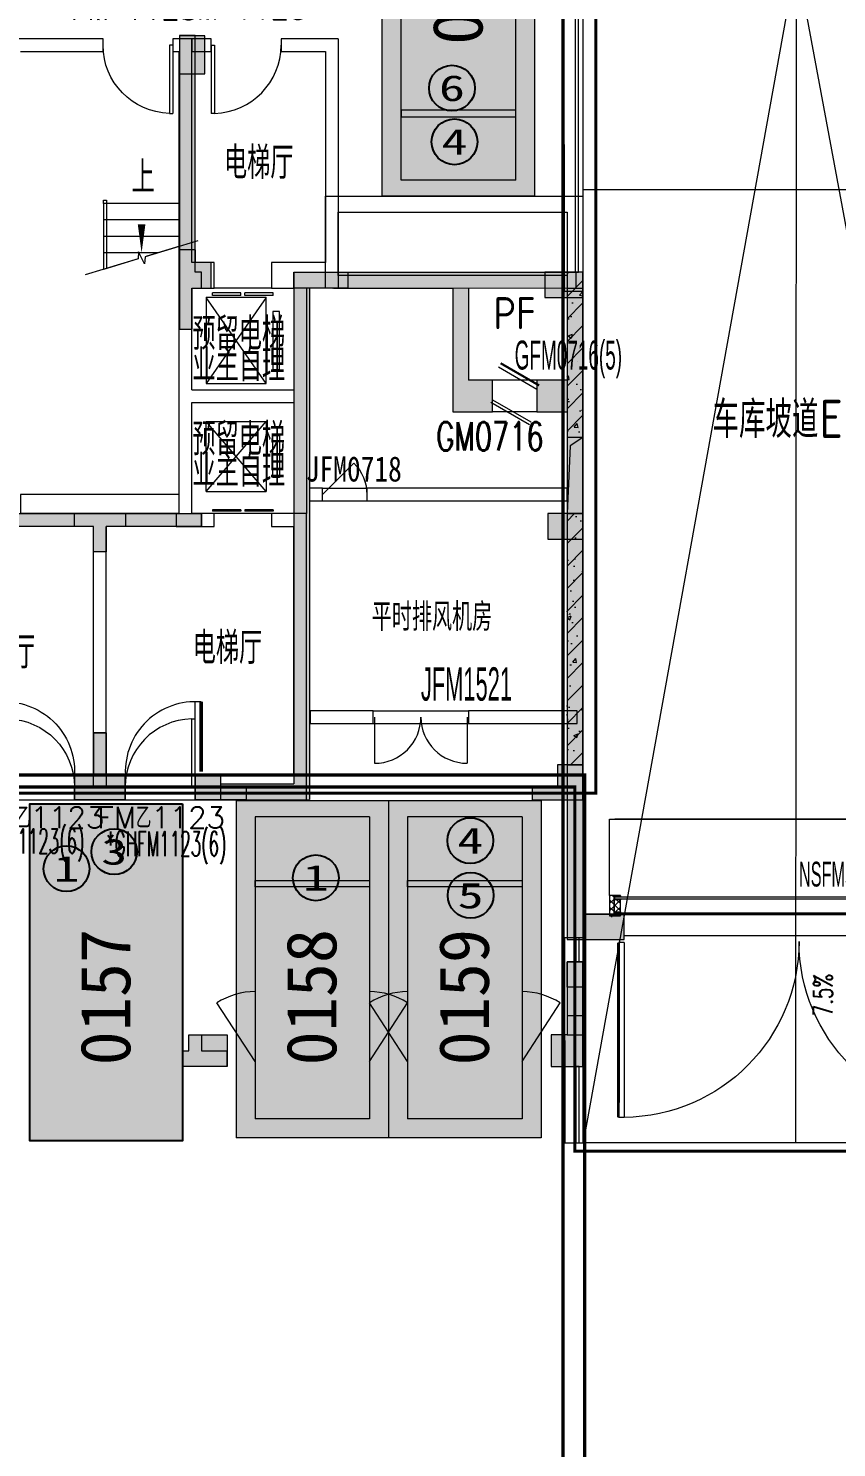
# Model space of a CAD drawing. Extents: x -264757 to 1033689, y 4049843 to 4347093.
# Drawn here: x -37582 to -24865, y 4205315 to 4227642 of the extents above; entities that cross this region are included whole.
import ezdxf
from ezdxf.enums import TextEntityAlignment as Align

# ---------------------------------------------------------------- set-up
doc = ezdxf.new("R2010")
doc.units = 0
doc.header["$LTSCALE"] = 1000
doc.header["$MEASUREMENT"] = 0
doc.linetypes.add('DASH', pattern=[0.35, 0.25, -0.1])
doc.layers.get('0').update_dxf_attribs({"color": 8})
for name, color, linetype in [('AX-01DK-PB01$0$A-2-Text', 8, 'Continuous'), ('AX-01DK-PB01$0$AX-001DK-01-PP01$0$A-3-Text', 8, 'Continuous'), ('AX-01DK-PB01$0$AX-01DK-PB01$0$AX-001DK-01-PP01$0$A-3-Text', 8, 'Continuous'), ('AX-01DK-PB01$0$AX-03CK-02-PB01$0$AX-03CK-02-PB01$0$PUB_HATCH', 8, 'Continuous'), ('AX-01DK-PB01$0$AX-03CK-02-PB01$0$AX-03CK-02-PB01$0$人防$0$人防$0$A-WIND-IDEN', 8, 'Continuous'), ('AX-01DK-PB01$0$AX-03CK-02-PB01$0$AX-03CK-02-PB01$0$人防$0$人防$0$DOOR_FIRE_TEXT', 8, 'Continuous'), ('PUB_HATCH', 8, 'Continuous'), ('不利因素3-紧邻房间出入口', 7, 'Continuous'), ('不利因素4-紧邻行车坡道', 7, 'Continuous'), ('不利因素5-单面靠墙', 7, 'Continuous'), ('不利因素6-双面靠墙', 7, 'Continuous'), ('不利因素9-坡道上停车', 7, 'Continuous'), ('不可售车位', 255, 'Continuous'), ('普通车位', 7, 'Continuous')]:
    doc.layers.add(name, color=color, linetype=linetype)
for name, color, linetype, plot in [('AX-01DK-PB01$0$AX-001DK-01-PB01-02$0$A-3-WinF(Text)', 8, 'Continuous', False), ('AX-01DK-PB01$0$AX-03CK-02-PB01$0$AX-03CK-02-PB01$0$WINDOW_TEXT', 8, 'Continuous', False), ('AX-01DK-PB01$0$AX-03CK-02-PB01$0$AX-03CK-02-PB01$0$人防$0$WINDOW_TEXT', 8, 'Continuous', False), ('AX-01DK-PB01$0$AX-03CK-02-PB01$0$人防$0$人防$0$WINDOW_TEXT', 8, 'Continuous', False), ('WINDOW_TEXT', 8, 'Continuous', False)]:
    doc.layers.add(name, color=color, linetype=linetype, plot=plot)
doc.layers.add('无关图层', color=8, linetype='Continuous', lineweight=0)
doc.layers.add('车位归属楼栋范围线', color=7, linetype='Continuous', true_color=0x19e6c7)
doc.styles.add('-宋体', font='', dxfattribs={"width": 0.8})
doc.styles.add('AX-01DK-PB01$0$_TCH_DIM', font='SIMPLEX', dxfattribs={"bigfont": 'GBCBIG'})
doc.styles.add('AX-01DK-PB01$0$AX-001DK-01-PB01-02$0$_TCH_WINDOW', font='SIMPLEX', dxfattribs={"bigfont": 'GBCBIG'})
doc.styles.add('AX-01DK-PB01$0$AX-001DK-01-PP01$0$_TCH_DIM', font='SIMPLEX', dxfattribs={"bigfont": 'GBCBIG'})
doc.styles.add('AX-01DK-PB01$0$AX-01DK-PB01$0$AX-001DK-01-PP01$0$_TCH_DIM', font='SIMPLEX', dxfattribs={"bigfont": 'GBCBIG'})
doc.styles.add('AX-01DK-PB01$0$AX-03CK-02-PB01$0$AX-03CK-02-PB01$0$_TCH_DIM', font='SIMPLEX', dxfattribs={"bigfont": 'GBCBIG'})
doc.styles.add('AX-01DK-PB01$0$AX-03CK-02-PB01$0$AX-03CK-02-PB01$0$_TCH_DIM_T3', font='SIMPLEX', dxfattribs={"width": 0.705882, "bigfont": 'GBCBIG'})
doc.styles.add('AX-01DK-PB01$0$AX-03CK-02-PB01$0$AX-03CK-02-PB01$0$人防$0$_TCH_DIM', font='SIMPLEX', dxfattribs={"bigfont": 'GBCBIG'})
doc.styles.add('AX-01DK-PB01$0$AX-03CK-02-PB01$0$AX-03CK-02-PB01$0$人防$0$人防$0$_TCH_DIM', font='$ GAD E', dxfattribs={"width": 0.7, "bigfont": '$ GAD C'})
doc.styles.add('AX-01DK-PB01$0$AX-03CK-02-PB01$0$人防$0$人防$0$_TCH_WINDOW', font='$ GAD E', dxfattribs={"width": 0.7, "bigfont": '$ GAD C'})
doc.styles.add('AX-01DK-PB01$0$Standard', font='gbenor.shx', dxfattribs={"bigfont": 'gbcbig.shx'})
doc.styles.add('AX-01DK-PB01$1$AX-001DK-01-PB01-02$0$Standard', font='gbenor.shx', dxfattribs={"bigfont": 'gbcbig.shx'})
doc.styles.add('AX-ACK-BIANH1$0$黑体', font='simhei.ttf')
doc.styles.add('AX-ACK-P01-WALL$0$黑体', font='simhei.ttf')
doc.styles.get("Standard").update_dxf_attribs({"font": 'gbenor.shx', "bigfont": 'gbcbig.shx'})
doc.styles.add('SX-ACK-PB01-WNC-ALL$0$黑体', font='simhei.ttf')
doc.styles.add('黑体', font='simhei.ttf')
doc.styles.get('-宋体').set_extended_font_data('SimSun')
pattern_1 = [(45, (-345.37, -29.125), (-56.12660076, 56.12660076), []), (135, (-345.37, -29.125), (-56.12660076, -56.12660076), [])]

# ---------------------------------------------------------------- blocks, each defined once
blk = doc.blocks.new('SX-ACK-PB01-WNC-ALL$0$20200722.21182536')
at = {"layer": '不利因素3-紧邻房间出入口', "true_color": 0xe4d218}
h = blk.add_hatch(color=52, dxfattribs=at)
h.dxf.hatch_style = 1
edge = h.paths.add_edge_path()
edge.add_arc((360, 360), 360, 0, 360)
at = {"layer": '不利因素3-紧邻房间出入口'}
blk.add_circle((360, 360), 360, dxfattribs=at)
at = {"layer": '不利因素3-紧邻房间出入口', "style": 'SX-ACK-PB01-WNC-ALL$0$黑体', "width": 1.390625}
blk.add_text('3', height=407, dxfattribs=at).set_placement((156, 156), (564, 156), align=Align.FIT)
blk = doc.blocks.new('20200722.21182971')
at = {"layer": '不利因素4-紧邻行车坡道', "true_color": 0x9591ce}
h = blk.add_hatch(color=193, dxfattribs=at)
h.dxf.hatch_style = 1
edge = h.paths.add_edge_path()
edge.add_arc((360, 360), 360, 0, 360)
at = {"layer": '不利因素4-紧邻行车坡道'}
blk.add_circle((360, 360), 360, dxfattribs=at)
at = {"layer": '不利因素4-紧邻行车坡道', "style": '黑体', "width": 1.390625}
blk.add_text('4', height=407, dxfattribs=at).set_placement((156, 156), (564, 156), align=Align.FIT)
blk = doc.blocks.new('SX-ACK-PB01-WNC-ALL$0$20200722.21183209')
at = {"layer": '不利因素5-单面靠墙', "true_color": 0x6d711d}
h = blk.add_hatch(color=66, dxfattribs=at)
h.dxf.hatch_style = 1
edge = h.paths.add_edge_path()
edge.add_arc((360, 360), 360, 0, 360)
at = {"layer": '不利因素5-单面靠墙'}
blk.add_circle((360, 360), 360, dxfattribs=at)
at = {"layer": '不利因素5-单面靠墙', "style": 'SX-ACK-PB01-WNC-ALL$0$黑体', "width": 1.390625}
blk.add_text('5', height=407, dxfattribs=at).set_placement((156, 156), (564, 156), align=Align.FIT)
blk = doc.blocks.new('销控车位')
at = {"layer": '不可售车位', "true_color": 0x757b8a}
h = blk.add_hatch(color=8, dxfattribs=at)
h.dxf.hatch_style = 1
h.paths.add_polyline_path([(2400, 0), (2400, -5300), (0, -5300), (0, 0)])
at = {"layer": '不可售车位', "color": 8, "true_color": 0x757b8a}
blk.add_lwpolyline([(2400, 0), (2400, -5300), (0, -5300), (0, 0)], close=True, dxfattribs=at)
blk = doc.blocks.new('SX-ACK-PB01-WNC-ALL$0$20200722.21183455')
at = {"layer": '不利因素6-双面靠墙', "true_color": 0xf2b47b}
h = blk.add_hatch(color=31, dxfattribs=at)
h.dxf.hatch_style = 1
edge = h.paths.add_edge_path()
edge.add_arc((360, 360), 360, 0, 360)
at = {"layer": '不利因素6-双面靠墙'}
blk.add_circle((360, 360), 360, dxfattribs=at)
at = {"layer": '不利因素6-双面靠墙', "style": 'SX-ACK-PB01-WNC-ALL$0$黑体', "width": 1.390625}
blk.add_text('6', height=407, dxfattribs=at).set_placement((156, 156), (564, 156), align=Align.FIT)
blk = doc.blocks.new('ghdffg44')
at = {"layer": '无关图层'}
h = blk.add_hatch(dxfattribs=at)
h.set_pattern_fill('ANSI37', color=256, scale=50)
h.set_pattern_definition(pattern_1)
h.paths.add_polyline_path([(18259341, 53553200), (18259241, 53553200), (18259241, 53552890), (18259341, 53552890), (18259341, 53552885), (18259171, 53552885), (18259171, 53553205), (18259341, 53553205)])
h = blk.add_hatch(dxfattribs=at)
h.set_pattern_fill('ANSI37', color=256, scale=50)
h.set_pattern_definition(pattern_1)
h.paths.add_polyline_path([(18259241, 53553140), (18259341, 53553140), (18259341, 53552950), (18259241, 53552950)])
for p, q in [((18259206, 53553223), (18259206, 53553193)), ((18259171, 53552885), (18259171, 53551685)), ((18259171, 53551685), (18264926, 53551685))]:
    blk.add_line(p, q, dxfattribs=at)
for points in [[(18259341, 53553200), (18259241, 53553200), (18259241, 53552890), (18259341, 53552890), (18259341, 53552885), (18259171, 53552885), (18259171, 53553205), (18259341, 53553205)], [(18259331, 53553150), (18259336, 53553150), (18259336, 53553145), (18259246, 53553145), (18259246, 53553195), (18259336, 53553195), (18259336, 53553190), (18259331, 53553190), (18259331, 53553185), (18259341, 53553185), (18259341, 53553200), (18259241, 53553200), (18259241, 53553140), (18259341, 53553140), (18259341, 53553155), (18259331, 53553155)], [(18259241, 53553140), (18259341, 53553140), (18259341, 53552950), (18259241, 53552950)], [(18259331, 53552900), (18259336, 53552900), (18259336, 53552895), (18259246, 53552895), (18259246, 53552945), (18259336, 53552945), (18259336, 53552940), (18259331, 53552940), (18259331, 53552935), (18259341, 53552935), (18259341, 53552950), (18259241, 53552950), (18259241, 53552890), (18259341, 53552890), (18259341, 53552905), (18259331, 53552905)]]:
    blk.add_lwpolyline(points, close=True, dxfattribs=at)
for points in [[(18259256, 53553185), (18259256, 53553155)], [(18259256, 53552935), (18259256, 53552905)]]:
    blk.add_lwpolyline(points, dxfattribs=at)
blk = doc.blocks.new('*U130')
at = {"layer": '无关图层'}
for p, q in [((20, 5335), (20, -335)), ((50, 5335), (50, -335)), ((270, 5335), (270, -335)), ((300, 5335), (300, -335))]:
    blk.add_line(p, q, dxfattribs=at)
at = {"layer": '无关图层', "xscale": -1, "rotation": 90}
blk.add_blockref('ghdffg44', (53553205, 18264591), dxfattribs=at)
at = {"layer": '无关图层', "rotation": 90}
blk.add_blockref('ghdffg44', (53553205, -18259591), dxfattribs=at)
at = {"layer": '无关图层'}
blk.add_attdef('卷帘名称', text='', height=350, rotation=90, dxfattribs=at).set_placement((759, 2500), align=Align.CENTER)
blk = doc.blocks.new('fasdfasdfasdfasdfasdf')
at = {"layer": '不利因素9-坡道上停车', "true_color": 0xe0aa15}
h = blk.add_hatch(color=42, dxfattribs=at)
h.dxf.hatch_style = 1
edge = h.paths.add_edge_path()
edge.add_arc((-119587, 4058555), 720, 0, 360)
at = {"layer": '不利因素9-坡道上停车'}
blk.add_circle((-119587, 4058555), 720, dxfattribs=at)
at = {"layer": '不利因素9-坡道上停车', "style": 'AX-ACK-P01-WALL$0$黑体', "width": 1.390625}
blk.add_text('1', height=815, dxfattribs=at).set_placement((-119994, 4058148), (-119180, 4058148), align=Align.FIT)
blk = doc.blocks.new('AX-01DK-PB01$0$AX-001DK-01-PP01$0$AX-001DK-01-PP01$0$$DORLIB2D$00000127')
at = {"layer": '无关图层'}
for points in [[(-0.533, 0.795), (-0.533, 0.69)], [(-0.033, 0.795), (-0.533, 0.795)], [(-0.033, 0.795), (-0.033, 0.69)], [(0.533, 0.795), (0.033, 0.795)], [(0.033, 0.795), (0.033, 0.69)], [(0.533, 0.795), (0.533, 0.69)], [(-0.033, 0.69), (-0.533, 0.69)], [(0.5, 0.5), (-0.5, 0.5)], [(0.533, 0.69), (0.033, 0.69)]]:
    blk.add_lwpolyline(points, dxfattribs=at)
blk = doc.blocks.new('AX-01DK-PB01$0$$DorLib2D$00000001')
at = {"layer": '无关图层'}
for p, q in [((0.45, 0.975), (0.5, 0.975)), ((0.45, 0), (0.45, 0.975)), ((0.5, 0), (0.5, 0.975)), ((0.5, 0), (0.45, 0))]:
    blk.add_line(p, q, dxfattribs=at)
at = {"layer": '无关图层', "lineweight": 13}
blk.add_arc((0.475, 0), 0.975, 91.4693, 180, dxfattribs=at)
blk = doc.blocks.new('AX-01DK-PB01$0$AX-03CK-02-PB01$0$AX-03CK-02-PB01$0$人防$0$人防$0$$DorLib2D$00000191')
at = {"layer": '无关图层'}
blk.add_line((-0.5, 0.15), (0.366, 0.65), dxfattribs=at)
at = {"layer": '无关图层', "const_width": 0.05}
blk.add_lwpolyline([(-0.55, 0.237), (0.316, 0.737)], dxfattribs=at)
blk = doc.blocks.new('AX-01DK-PB01$0$AX-03CK-02-PB01$0$AX-03CK-02-PB01$0$人防$0$$DorLib2D$00000181')
at = {"layer": '无关图层'}
for p, q in [((-0.533, 0.141), (0.333, 0.641)), ((-0.5, 0.083), (0.366, 0.583))]:
    blk.add_line(p, q, dxfattribs=at)
blk = doc.blocks.new('AX-01DK-PB01$0$AX-03CK-02-PB01$0$AX-03CK-02-PB01$0$人防$0$人防$0$$DorLib2D$00000004')
at = {"layer": '无关图层'}
for p, q in [((-0.485, 0), (-0.485, 0.485)), ((0.485, 0), (0.485, 0.485))]:
    blk.add_line(p, q, dxfattribs=at)
at = {"layer": '无关图层', "lineweight": 13}
for centre, start, end in [((-0.485, 0), 0, 90), ((0.485, 0), 90, 180)]:
    blk.add_arc(centre, 0.485, start, end, dxfattribs=at)
blk = doc.blocks.new('AX-01DK-PB01$0$AX-03CK-02-PB01$0$人防$0$人防$0$$U_DORLIB2D$00000002')
at = {"layer": '无关图层'}
for p, q in [((-0.5, 0.545), (-0.5167, 0.545)), ((-0.5, 0.045), (-0.5, 0.545)), ((0.5, 0.045), (0.5, 0.545)), ((0.5, 0.545), (0.5167, 0.545)), ((-0.5, 0.045), (-0.5167, 0.045)), ((0.5, 0.045), (0.5167, 0.045)), ((-0.5, 0.025), (0.5, 0.025))]:
    blk.add_line(p, q, dxfattribs=at)
at = {"layer": '无关图层', "const_width": 0.00833}
for points in [[(-0.5167, 0.045), (-0.5167, 0.545)], [(0.5167, 0.045), (0.5167, 0.545)]]:
    blk.add_lwpolyline(points, dxfattribs=at)
at = {"layer": '无关图层'}
for centre, start, end in [((-0.5042, 0.0408), 0.0945, 89.5248), ((0.5042, 0.0408), 90.4752, 179.9055)]:
    blk.add_arc(centre, 0.5042, start, end, dxfattribs=at)
blk = doc.blocks.new('AX-01DK-PB01$0$AX-03CK-02-PB01$0$AX-03CK-02-PB01$0$$U_DORLIB2D$00000009')
at = {"layer": '无关图层'}
blk.add_line((0.5, 0.219), (0.5, 1.213), dxfattribs=at)
at = {"layer": '无关图层', "const_width": 0.05}
blk.add_lwpolyline([(0.583, 0.219), (0.583, 1.219)], dxfattribs=at)
at = {"layer": '无关图层'}
blk.add_arc((0.5, 0.219), 1.001, 85.224, 182.3859, dxfattribs=at)
blk = doc.blocks.new('_FZH')
blk.add_lwpolyline([(-0.5, -0.5), (0.5, -0.5), (0.5, 0.5), (-0.5, 0.5)], close=True)
at = {"layer": 'PUB_HATCH'}
blk.add_solid([(-0.5, -0.5), (0.5, -0.5), (-0.5, 0.5), (0.5, 0.5)], dxfattribs=at)
blk = doc.blocks.new('$DorLib2D$00000114')
at = {"layer": '无关图层'}
blk.add_line((0.5, 0), (-0.207, 0.707), dxfattribs=at)
blk.add_arc((0.5, 0), 1, 135, 180, dxfattribs=at)
blk = doc.blocks.new('A$C7e5eb487')
at = {"layer": '普通车位', "true_color": 0xf18f8e}
h = blk.add_hatch(color=11, dxfattribs=at)
h.dxf.hatch_style = 1
h.paths.add_polyline_path([(2400, 0), (2400, -5300), (0, -5300), (0, 0)])

msp = doc.modelspace()

# ---------------------------------------------------------------- hatches: boundary and pattern name
at = {"layer": 'AX-01DK-PB01$0$AX-03CK-02-PB01$0$AX-03CK-02-PB01$0$PUB_HATCH'}
for points in [[(-33156.4, 4223558.1), (-33406.4, 4223808.3), (-33406.4, 4215758.4), (-33156.4, 4215508.5)], [(-33406.4, 4223808.3), (-33156.4, 4223558.1), (-32789, 4223557.7), (-32784, 4223641), (-32788.8, 4223807.7)], [(-32786.4, 4223641), (-32781.5, 4223557.7), (-30905.2, 4223557.9), (-30780.2, 4223641.2), (-30780.2, 4223807.9), (-32781.5, 4223807.7)], [(-30780.2, 4223641.2), (-30655.2, 4223557.9), (-28970.3, 4223558.2), (-28970.3, 4223808.2), (-30780.2, 4223807.9)], [(-30780.2, 4223641.2), (-30905.2, 4223557.9), (-30905.2, 4221608.5), (-30655.2, 4222108.5), (-30655.2, 4223557.9)], [(-29106.4, 4223550.5), (-29106.4, 4222108.5), (-29023.1, 4221900.2), (-28856.4, 4221983.5), (-28856.4, 4223550.5)], [(-30905.2, 4221608.5), (-30280.2, 4221608.5), (-30280.2, 4222108.5), (-30655.2, 4222108.5)], [(-29106.4, 4222108.5), (-29580.2, 4222108.5), (-29580.2, 4221608.5), (-29106.4, 4221608.5), (-29023.1, 4221900.2)], [(-29023.1, 4221900.2), (-29106.4, 4221608.5), (-29106.4, 4213307.9), (-28856.4, 4213707.8), (-28856.4, 4221983.5)], [(-36855.9, 4215507.9), (-36055.5, 4215508.1), (-36055.5, 4215908.1), (-36855.9, 4215907.9)], [(-34955.5, 4215907.9), (-34730.5, 4215908), (-34730.5, 4215908.2), (-34955.5, 4215908.2)], [(-34730.4, 4215508.6), (-34955.4, 4215508.5), (-34955.5, 4215907.9), (-34955.5, 4215508.2), (-34730.4, 4215508.2)], [(-34556, 4215758.3), (-34556, 4215508.6), (-34730.4, 4215508.6), (-34730.4, 4215508.2), (-33156.4, 4215508.5), (-33406.4, 4215758.4)], [(-29106.4, 4213307.9), (-28206.6, 4213307.8), (-28206.6, 4213707.8), (-28856.4, 4213707.8)]]:
    msp.add_hatch(color=256, dxfattribs=at).paths.add_polyline_path(points)
at = {"layer": '无关图层'}
h = msp.add_hatch(color=256, dxfattribs=at)
h.dxf.hatch_style = 1
h.paths.add_polyline_path([(-34856.4, 4223557.9), (-34856.4, 4223807.9), (-34955.5, 4223807.9), (-34955.5, 4227527.9), (-35205.5, 4227527.9), (-35206.4, 4223807.9), (-35206.4, 4222907.9), (-35006.4, 4222907.9), (-35006.4, 4223557.9)])
for points in [[(-34806.6, 4227527.2), (-35205.6, 4227527.2), (-35205.6, 4226927.2), (-34806.6, 4226927.2)], [(-34705.5, 4223958.4), (-34954.6, 4223957.1), (-34954.6, 4224158.4), (-35205.5, 4224158.4), (-35205.5, 4222908.1), (-35004.8, 4222908.1), (-35004.8, 4223557.9), (-34705.5, 4223558.4)], [(-33406.3, 4223808.1), (-32556.3, 4223808.1), (-32556.3, 4223557.9), (-33406.3, 4223557.9)], [(-28856.3, 4223808.1), (-29456.4, 4223808.1), (-29456.4, 4223408.1), (-28856.3, 4223408.1)], [(-36055.5, 4220008), (-36055.5, 4219808.1), (-36355.7, 4219808.1), (-36355.9, 4219408.1), (-36556.9, 4219408.1), (-36556.3, 4219808.1), (-36856.6, 4219808.1), (-36856.6, 4220008)], [(-34855.9, 4220007.5), (-35256.1, 4220008), (-35256.1, 4219807), (-34855.9, 4219806.5)], [(-28856.4, 4220008.1), (-29406.6, 4220008.1), (-29406.6, 4219608.1), (-28856.4, 4219608.1)], [(-36056.4, 4215908.1), (-36356.6, 4215908.1), (-36356.6, 4216558.1), (-36556.6, 4216558.1), (-36556.6, 4215908.1), (-36856.6, 4215908.1), (-36856.6, 4215508.1), (-36056.4, 4215508.1)], [(-28856.4, 4216058.1), (-29256.6, 4216058.1), (-29256.6, 4215708.1), (-29656.3, 4215708.1), (-29656.3, 4215508.1), (-28856.4, 4215508.1)], [(-34956.8, 4215709.1), (-34156.6, 4215709.6), (-34156.6, 4215508.6), (-34956.8, 4215508.1)], [(-28856.4, 4212958.1), (-28856.8, 4212558.1), (-29106.6, 4212558.1), (-29106.3, 4212958.1)], [(-28856.8, 4212109.1), (-29106.4, 4212109.1), (-29106.7, 4211809.1), (-29356.6, 4211809.1), (-29356.4, 4211308.1), (-28856.5, 4211308.1)], [(-35056.4, 4211809), (-34456.4, 4211809.1), (-34456.4, 4211309.1), (-35156.8, 4211309.1), (-35156.8, 4211559.1), (-35056.4, 4211559)]]:
    msp.add_hatch(color=256, dxfattribs=at).paths.add_polyline_path(points)
h = msp.add_hatch(dxfattribs=at)
h.set_pattern_fill('钢筋混凝土', color=256, scale=100)
h.set_pattern_definition([(45, (-1789997.47, 3767854.3), (-176.776695, 176.776695), []), (50, (-1789997.47, 3767854.3), (717.26018, -62.75213), [75, -825]), (355, (-1789997.5, 3767854.3), (-138.75133, 752.19213), [60, -660]), (100.4514, (-1789937.7, 3767849.1), (578.50938, 689.43954), [63.7402, -701.1421]), (46.1842, (-1789997.5, 3768054.3), (1067.24105, -165.519), [112.5, -1237.5]), (96.6356, (-1789908.5, 3768040.5), (934.6627, 974.1179), [95.6103, -1051.713]), (351.1842, (-1789997.5, 3768054.3), (934.66195, 974.1186), [90, -990]), (21, (-1789897.47, 3768004.3), (596.90705, -402.6189), [75, -825]), (326, (-1789897.5, 3768004.3), (243.31533, 725.15005), [60, -660]), (71.4514, (-1789847.7, 3767970.75), (840.22263, 322.5305), [63.7402, -701.1421]), (37.5, (-1789997.47, 3767854.3), (12.159855, 332.893854), [0, -652, 0, -670, 0, -662.5]), (7.5, (-1789997.47, 3767854.3), (263.06954, 394.41171), [0, -382, 0, -637, 0, -252.5]), (327.5, (-1790220.47, 3767854.3), (533.822436, -22.55487), [0, -250, 0, -780, 0, -1035]), (317.5, (-1790320.47, 3767854.3), (583.18617, 100.10498), [0, -325, 0, -518, 0, -735])])
h.paths.add_polyline_path([(-28856.4, 4223808.1), (-29106.6, 4223808.1), (-29106.6, 4216057.1), (-28856.4, 4216057.1)])
h.paths.add_polyline_path([(-29106.6, 4220008.1), (-28856.4, 4220008.1), (-28856.4, 4221208.1), (-29106.6, 4221208.1)], flags=16)
h = msp.add_hatch(color=256, dxfattribs=at)
h.dxf.hatch_style = 1
h.paths.add_polyline_path([(-38055.9, 4220008), (-34855.9, 4220008.1), (-34855.9, 4219808.1), (-36355.9, 4219808.1), (-36355.9, 4219408.1), (-36555.9, 4219408.1), (-36555.9, 4219808.1), (-38055.9, 4219808)])
h = msp.add_hatch(color=256, dxfattribs=at)
h.dxf.hatch_style = 1
h.paths.add_polyline_path([(-38756.6, 4215708.1), (-36556.6, 4215708.1), (-36556.6, 4216558.1), (-36356.6, 4216558.1), (-36356.6, 4215708.1), (-34156.6, 4215708.1), (-34156.6, 4215508.1), (-38756.6, 4215508.1)])
h.paths.add_polyline_path([(-36056.6, 4215508.1), (-34956.6, 4215508.1), (-34956.6, 4215708.1), (-36056.6, 4215708.1)])
h.paths.add_polyline_path([(-37956.4, 4215508.1), (-36856.6, 4215508.1), (-36856.6, 4215708.1), (-37956.4, 4215708.1)], flags=17)
h = msp.add_hatch(color=256, dxfattribs=at)
h.dxf.hatch_style = 1
h.paths.add_polyline_path([(-28856.6, 4216058.1), (-29106.6, 4216058.1), (-29106.6, 4215708.1), (-29656.6, 4215708.1), (-29656.6, 4215508.1), (-28856.6, 4215508.1)])
h = msp.add_hatch(color=256, dxfattribs=at)
h.dxf.hatch_style = 1
h.paths.add_polyline_path([(-28856.4, 4212958.1), (-29106.4, 4212958.1), (-29106.4, 4211808.1), (-28856.4, 4211808.1)])
h = msp.add_hatch(color=256, dxfattribs=at)
h.dxf.hatch_style = 1
h.paths.add_polyline_path([(-35156.8, 4211309.1), (-35156.8, 4211559.1), (-35056.8, 4211559.1), (-35056.8, 4211809.1), (-34856.8, 4211809.1), (-34856.8, 4211559.1), (-34456.8, 4211559.1), (-34456.8, 4211309.1), (-34856.8, 4211309.1)])

# ---------------------------------------------------------------- linework, layer by layer
for p, q in [((-32014.6, 4225003.5), (-32014.6, 4230303.5, 0)), ((-29614.6, 4225003.5), (-29614.6, 4230303.5, 0)), ((-31714.6, 4225253.5), (-31714.6, 4230003.5, 0)), ((-29914.6, 4225253.5), (-29914.6, 4230003.5, 0)), ((-29155.1, 4228708), (-29152, 4223508)), ((-28852, 4223508), (-28855, 4228708)), ((-28854.9, 4210108), (-28854.9, 4228707.9)), ((-28849.2, 4210108), (-25497.5, 4228708.1)), ((-25504.6, 4210107.4), (-25497.5, 4228708.1)), ((-25497.5, 4228708.1), (-22049.6, 4210108)), ((-28978.5, 4228048.3), (-28978.7, 4223808.2)), ((-28928.6, 4223808.2), (-28928.3, 4228048.3)), ((-36407.7, 4227478), (-37907.5, 4227478)), ((-36407.7, 4227278), (-36407.7, 4227478)), ((-35007.5, 4227478), (-35307.7, 4227478)), ((-35307.7, 4227478), (-35307.7, 4227278)), ((-34706.6, 4227478), (-35007.5, 4227478)), ((-35007.5, 4227478), (-35007.5, 4227278)), ((-35007.5, 4223958), (-35007.5, 4227478)), ((-34706.6, 4227278), (-34706.6, 4227478)), ((-32707.1, 4227478), (-33606.6, 4227478)), ((-33606.6, 4227478), (-33606.6, 4227278)), ((-32707.1, 4227478), (-32707.1, 4223558)), ((-37707.5, 4227278), (-36407.7, 4227278)), ((-35307.7, 4227278), (-35207.5, 4227278)), ((-35207.5, 4223658), (-35207.5, 4227278)), ((-35007.5, 4227278), (-34706.6, 4227278)), ((-33606.6, 4227278), (-32907.1, 4227278)), ((-32907.1, 4227278), (-32907.1, 4223958)), ((-29914.6, 4225253.5), (-31714.6, 4225253.5)), ((-28844.2, 4225108.6), (-23340.4, 4225107.4)), ((-36400.6, 4224889.9), (-36400.6, 4223850.2)), ((-36400.6, 4224889.9), (-36400.6, 4223850.2)), ((-35200.6, 4224889.9), (-36400.6, 4224889.9)), ((-29614.6, 4225003.5), (-32014.6, 4225003.5)), ((-35200.6, 4224629.9), (-36400.6, 4224629.9)), ((-35200.6, 4224369.9), (-36400.6, 4224369.9)), ((-35200.6, 4224214.2), (-35716.4, 4224057.7)), ((-35544.3, 4224109.9), (-36400.6, 4224109.9)), ((-35869.2, 4224011.4), (-36400.6, 4223850.2)), ((-34657.5, 4223958), (-35007.5, 4223958)), ((-34657.5, 4223558), (-34657.5, 4223958)), ((-33307.1, 4223958), (-33757.5, 4223958)), ((-33757.5, 4223958), (-33757.5, 4223558)), ((-33406.4, 4223808.3), (-33406.4, 4215758.4)), ((-33406.4, 4223808.3), (-32788.8, 4223807.7)), ((-32907.1, 4223958), (-33307.1, 4223958)), ((-32781.5, 4223807.7), (-30780.2, 4223807.9)), ((-30780.2, 4223807.9), (-28970.3, 4223808.2)), ((-28978.7, 4223808.2), (-28928.6, 4223808.2)), ((-28970.3, 4223808.2), (-28970.3, 4223558.2)), ((-35207.5, 4221858), (-35207.5, 4223658)), ((-35007.5, 4221958), (-35007.5, 4223558)), ((-35007.5, 4223558), (-34657.5, 4223558)), ((-33757.5, 4223558), (-33407.1, 4223558)), ((-33407.1, 4223558), (-33407.1, 4221958)), ((-33207.1, 4223558), (-33207.1, 4221858)), ((-32707.1, 4223558), (-33207.1, 4223558)), ((-33156.4, 4223558.1), (-33156.4, 4215508.5)), ((-33156.4, 4223558.1), (-32789, 4223557.7)), ((-32781.5, 4223557.7), (-30905.2, 4223557.9)), ((-30905.2, 4223557.9), (-30905.2, 4221608.5)), ((-30655.2, 4223557.9), (-28970.3, 4223558.2)), ((-30655.2, 4223557.9), (-30655.2, 4222108.5)), ((-29106.4, 4223550.5), (-29106.4, 4222108.5)), ((-28856.4, 4223550.5), (-29106.4, 4223550.5)), ((-28856.4, 4223550.5), (-28856.4, 4221983.5)), ((-29152, 4223508), (-28852, 4223508)), ((-30280.2, 4222108.5), (-30655.2, 4222108.5)), ((-30280.2, 4221608.5), (-30280.2, 4222108.5)), ((-29580.2, 4222108.5), (-30280.2, 4222108.5)), ((-29106.4, 4222108.5), (-29580.2, 4222108.5)), ((-29580.2, 4222108.5), (-29580.2, 4221608.5)), ((-28856.4, 4221983.5), (-28856.4, 4213707.8)), ((-35207.5, 4220008), (-35207.5, 4221858)), ((-35007.5, 4221958), (-33407.1, 4221958)), ((-35007.5, 4221758), (-33407.1, 4221758)), ((-35007.5, 4220008), (-35007.5, 4221758)), ((-33407.1, 4221758), (-33407.1, 4220008)), ((-33207.1, 4221858), (-33207.1, 4220008)), ((-30905.2, 4221608.5), (-30280.2, 4221608.5)), ((-29580.2, 4221608.5), (-30280.2, 4221608.5)), ((-29580.2, 4221608.5), (-29106.4, 4221608.5)), ((-29106.4, 4221608.5), (-29106.4, 4213307.9)), ((-34782.5, 4220358), (-34782.5, 4221458)), ((-34782.5, 4221458), (-33842.5, 4221458)), ((-33842.5, 4220358), (-34782.5, 4221458)), ((-34782.5, 4220358), (-33842.5, 4221458)), ((-33842.5, 4221458), (-33842.5, 4220358)), ((-33737.5, 4220578), (-33737.5, 4221238)), ((-33737.5, 4221238), (-33632.5, 4221238)), ((-33632.5, 4221238), (-33632.5, 4220578)), ((-33632.5, 4220578), (-33737.5, 4220578)), ((-32956.1, 4220408.5), (-33156.4, 4220408.5)), ((-33156.4, 4220408.5), (-33156.4, 4220208.5)), ((-33156.4, 4220208.5), (-32956.1, 4220208.5)), ((-32956.1, 4220208.5), (-32956.1, 4220408.5)), ((-32956.1, 4220408.5, 0), (-32256.1, 4220408.5, 0)), ((-32956.1, 4220208.5, 0), (-32256.1, 4220208.5, 0)), ((-29106.6, 4220408.5), (-32256.1, 4220408.5)), ((-32256.1, 4220408.5), (-32256.1, 4220208.5)), ((-32256.1, 4220208.5), (-29106.6, 4220208.5)), ((-29106.6, 4220208.5), (-29106.6, 4220408.5)), ((-36457.1, 4220008), (-37707.5, 4220008)), ((-35207.5, 4220008), (-36457.1, 4220008)), ((-34657.5, 4220008), (-35007.5, 4220008)), ((-34657.5, 4219808), (-34657.5, 4220008)), ((-33207.3, 4220008), (-33757.5, 4220008)), ((-33757.5, 4220008), (-33757.5, 4219808)), ((-33207.1, 4220008), (-33407.1, 4220008)), ((-33207.3, 4215508), (-33207.3, 4220008)), ((-36557.1, 4219808), (-37807.5, 4219808)), ((-36557.1, 4215908), (-36557.1, 4219808)), ((-35107.5, 4219808), (-36357.1, 4219808)), ((-36357.1, 4215908), (-36357.1, 4219808)), ((-35107.5, 4219808), (-34657.5, 4219808)), ((-33757.5, 4219808), (-33407.3, 4219808)), ((-33407.3, 4215908), (-33407.3, 4219808)), ((-32156, 4216908.5), (-33149, 4216908.5)), ((-33149, 4216908.5), (-33149, 4216708.5)), ((-32156, 4216908.5), (-30656, 4216908.5)), ((-32156, 4216708.5), (-32156, 4216908.5)), ((-28945.3, 4216908.5), (-30656, 4216908.5)), ((-30656, 4216908.5), (-30656, 4216708.5)), ((-28945.3, 4216708.5), (-28945.3, 4216908.5)), ((-33149, 4216708.5), (-32156, 4216708.5)), ((-32156, 4216708.5), (-30656, 4216708.5)), ((-30656, 4216708.5), (-28945.3, 4216708.5)), ((-36557.1, 4215908), (-36857.1, 4215908)), ((-36857.1, 4215908), (-36857.1, 4215508)), ((-36055.5, 4215908.1), (-36855.9, 4215907.9)), ((-36855.9, 4215907.9), (-36855.9, 4215507.9)), ((-36057.3, 4215908), (-36357.1, 4215908)), ((-36057.3, 4215508), (-36057.3, 4215908)), ((-36055.5, 4215508.1), (-36055.5, 4215908.1)), ((-33407.3, 4215908), (-34957.3, 4215908)), ((-34957.3, 4215908), (-34957.3, 4215508)), ((-34730.5, 4215908.2), (-34955.5, 4215908.2)), ((-34955.5, 4215908.2), (-34955.5, 4215907.9)), ((-34955.5, 4215907.9), (-34955.5, 4215508.2)), ((-34730.5, 4215908), (-34730.5, 4215908.2)), ((-34556, 4215758.3), (-33406.4, 4215758.4)), ((-37955.9, 4215507.8), (-36855.9, 4215507.9)), ((-36857.1, 4215508), (-36457.1, 4215508)), ((-36855.9, 4215507.9), (-36055.5, 4215508.1)), ((-36457.1, 4215508), (-36057.3, 4215508)), ((-36055.5, 4215508.1), (-34955.5, 4215508.2)), ((-34957.3, 4215508), (-33207.3, 4215508)), ((-34955.5, 4215508.2), (-34730.4, 4215508.2)), ((-34730.4, 4215508.2), (-33156.4, 4215508.5)), ((-34315, 4215488.7, 0), (-34315, 4210188.7, 0)), ((-31915, 4215488.7, 0), (-34315, 4215488.7, 0)), ((-31915, 4215488.7, 0), (-31915, 4210188.7, 0)), ((-29515, 4215488.7, 0), (-31915, 4215488.7, 0)), ((-31915, 4215488.7, 0), (-31915, 4210188.7, 0)), ((-29515, 4215488.7, 0), (-29515, 4210188.7, 0)), ((-32215, 4215238.7, 0), (-34015, 4215238.7, 0)), ((-34015, 4215238.7, 0), (-34015, 4210488.7, 0)), ((-32215, 4215238.7, 0), (-32215, 4210488.7, 0)), ((-29815, 4215238.7, 0), (-31615, 4215238.7, 0)), ((-31615, 4215238.7, 0), (-31615, 4210488.7, 0)), ((-29815, 4215238.7, 0), (-29815, 4210488.7, 0)), ((-34015, 4214238.7, 0), (-32215, 4214238.7, 0)), ((-34015, 4214138.7, 0), (-34015, 4214238.7, 0)), ((-32215, 4214238.7, 0), (-32215, 4214138.7, 0)), ((-31615, 4214238.7, 0), (-29815, 4214238.7, 0)), ((-31615, 4214138.7, 0), (-31615, 4214238.7, 0)), ((-29815, 4214238.7, 0), (-29815, 4214138.7, 0)), ((-32215, 4214138.7, 0), (-34015, 4214138.7, 0)), ((-29815, 4214138.7, 0), (-31615, 4214138.7, 0)), ((-28856.7, 4213708), (-22153, 4213708)), ((-28206.6, 4213707.8), (-28856.4, 4213707.8)), ((-28206.6, 4213307.8), (-28206.6, 4213707.8)), ((-29146.8, 4213336.8), (-29143.7, 4210108)), ((-28846.7, 4213336.8), (-29146.8, 4213336.8)), ((-29106.4, 4213307.9), (-28206.6, 4213307.8)), ((-28967.7, 4213336.8), (-28967.9, 4212958.1)), ((-28917.5, 4213336.8), (-28967.7, 4213336.8)), ((-28917.9, 4212958.1), (-28917.5, 4213336.8)), ((-28843.7, 4210108), (-28846.7, 4213336.8)), ((-28967.9, 4212958.1), (-28917.9, 4212958.1)), ((-34015, 4211388.7, 0), (-34615, 4212310.7, 0)), ((-31615, 4211388.7, 0), (-32215, 4212310.7, 0)), ((-32215, 4211388.7, 0), (-31615, 4212310.7, 0)), ((-29815, 4211388.7, 0), (-29215, 4212310.7, 0)), ((-28967.6, 4211308.1), (-28967.9, 4210108.2)), ((-28917.4, 4211308.1), (-28967.6, 4211308.1)), ((-28917.9, 4210108.2), (-28917.4, 4211308.1)), ((-32215, 4210488.7, 0), (-34015, 4210488.7, 0)), ((-29815, 4210488.7, 0), (-31615, 4210488.7, 0)), ((-31915, 4210188.7, 0), (-34315, 4210188.7, 0)), ((-29515, 4210188.7, 0), (-31915, 4210188.7, 0)), ((-29143.7, 4210108), (-28843.7, 4210108)), ((-28967.9, 4210108.2), (-28917.9, 4210108.2)), ((-22058.7, 4210108), (-28854.9, 4210108))]:
    msp.add_line(p, q, dxfattribs=at)
for points in [[(-34856.4, 4223557.9), (-34856.4, 4223807.9), (-34955.5, 4223807.9), (-34955.5, 4227527.9), (-35205.5, 4227527.9), (-35206.4, 4223807.9), (-35206.4, 4222907.9), (-35006.4, 4222907.9), (-35006.4, 4223557.9)], [(-34806.6, 4227527.2), (-35205.6, 4227527.2), (-35205.6, 4226927.2), (-34806.6, 4226927.2)], [(-31714.6, 4226253.5), (-29914.6, 4226253.5), (-29914.6, 4226353.5), (-31714.6, 4226353.5)], [(-32706.4, 4223753.5), (-32706.4, 4224753.5), (-29106.7, 4224753.5), (-29106.7, 4223753.5)], [(-34705.5, 4223958.4), (-34954.6, 4223957.1), (-34954.6, 4224158.4), (-35205.5, 4224158.4), (-35205.5, 4222908.1), (-35004.8, 4222908.1), (-35004.8, 4223557.9), (-34705.5, 4223558.4)], [(-33406.3, 4223808.1), (-32556.3, 4223808.1), (-32556.3, 4223557.9), (-33406.3, 4223557.9)], [(-28856.3, 4223808.1), (-29456.4, 4223808.1), (-29456.4, 4223408.1), (-28856.3, 4223408.1)], [(-33842.5, 4223408), (-34782.5, 4223408), (-34782.5, 4222058), (-33842.5, 4222058)], [(-33632.5, 4223188), (-33737.5, 4223188), (-33737.5, 4222278), (-33632.5, 4222278)], [(-38055.9, 4220008), (-34855.9, 4220008.1), (-34855.9, 4219808.1), (-36355.9, 4219808.1), (-36355.9, 4219408.1), (-36555.9, 4219408.1), (-36555.9, 4219808.1), (-38055.9, 4219808)], [(-36055.5, 4220008), (-36055.5, 4219808.1), (-36355.7, 4219808.1), (-36355.9, 4219408.1), (-36556.9, 4219408.1), (-36556.3, 4219808.1), (-36856.6, 4219808.1), (-36856.6, 4220008)], [(-34855.9, 4220007.5), (-35256.1, 4220008), (-35256.1, 4219807), (-34855.9, 4219806.5)], [(-28856.4, 4220008.1), (-29406.6, 4220008.1), (-29406.6, 4219608.1), (-28856.4, 4219608.1)], [(-36856.6, 4215708.1), (-36556.6, 4215708.1), (-36556.6, 4216558.1), (-36356.6, 4216558.1), (-36356.6, 4215708.1), (-36056.4, 4215708.1), (-36056.4, 4215508.1), (-36856.6, 4215508.1)], [(-36056.4, 4215908.1), (-36356.6, 4215908.1), (-36356.6, 4216558.1), (-36556.6, 4216558.1), (-36556.6, 4215908.1), (-36856.6, 4215908.1), (-36856.6, 4215508.1), (-36056.4, 4215508.1)], [(-28856.6, 4216058.1), (-29106.6, 4216058.1), (-29106.6, 4215708.1), (-29656.6, 4215708.1), (-29656.6, 4215508.1), (-28856.6, 4215508.1)], [(-28856.4, 4216058.1), (-29256.6, 4216058.1), (-29256.6, 4215708.1), (-29656.3, 4215708.1), (-29656.3, 4215508.1), (-28856.4, 4215508.1)], [(-34956.8, 4215709.1), (-34156.6, 4215709.6), (-34156.6, 4215508.6), (-34956.8, 4215508.1)], [(-28856.4, 4212958.1), (-28856.8, 4212558.1), (-29106.6, 4212558.1), (-29106.3, 4212958.1)], [(-28856.4, 4212958.1), (-29106.4, 4212958.1), (-29106.4, 4211808.1), (-28856.4, 4211808.1)], [(-28856.8, 4212109.1), (-29106.4, 4212109.1), (-29106.7, 4211809.1), (-29356.6, 4211809.1), (-29356.4, 4211308.1), (-28856.5, 4211308.1)], [(-35156.8, 4211309.1), (-35156.8, 4211559.1), (-35056.8, 4211559.1), (-35056.8, 4211809.1), (-34856.8, 4211809.1), (-34856.8, 4211559.1), (-34456.8, 4211559.1), (-34456.8, 4211309.1), (-34856.8, 4211309.1)], [(-35056.4, 4211809), (-34456.4, 4211809.1), (-34456.4, 4211309.1), (-35156.8, 4211309.1), (-35156.8, 4211559.1), (-35056.4, 4211559)]]:
    msp.add_lwpolyline(points, close=True, dxfattribs=at)
for points in [[(-36400.6, 4224889.9), (-36400.6, 4224939.9), (-36350.6, 4224939.9), (-36350.6, 4223865.3)], [(-28856.8, 4223551.9), (-32906.4, 4223553.5), (-32906.4, 4225003.5), (-28856.7, 4225003.5), (-28856.8, 4223551.9)], [(-34913.6, 4224301.2), (-35746.8, 4224048.5), (-35752.9, 4223936.9), (-35849.3, 4224127.1), (-35854.5, 4224015.8), (-36687.7, 4223763.1)], [(-33842.5, 4222058), (-34782.5, 4223408)], [(-33842.5, 4223408), (-34782.5, 4222058)], [(-35207.5, 4220009.1), (-35207.5, 4220309.1), (-37707.5, 4220309.1), (-37707.5, 4220009.1), (-35207.5, 4220008), (-35207.5, 4220309.1)], [(-34782.5, 4220358), (-33842.5, 4220358)]]:
    msp.add_lwpolyline(points, dxfattribs=at)
msp.add_lwpolyline([(-35800.6, 4224889.9, 0, 0, 0), (-35800.6, 4224109.9, 0, 120, 0), (-35800.6, 4224559.9, 0, 0, 0)], format="xyseb", dxfattribs=at)
at = {"layer": '无关图层', "ltscale": 0.5}
for points in [[(-28856.4, 4223808.1), (-29106.6, 4223808.1), (-29106.6, 4216057.1), (-28856.4, 4216057.1)], [(-28856.4, 4221208.1), (-29106.6, 4221208.1), (-29106.6, 4220008.1), (-28856.4, 4220008.1)]]:
    msp.add_lwpolyline(points, close=True, dxfattribs=at)
msp.add_lwpolyline([(-28856.4, 4221208.1), (-29056.5, 4221076.1), (-29106.6, 4220008.1)], dxfattribs=at)
at = {"layer": '无关图层'}
for centre, major_axis, start_param, end_param in [((-34015, 4211388.7, 0), (-271.5, 1066), -0.249429, 0.3275023), ((-31615, 4211388.7, 0), (-271.6, 1065.9), -0.2495268, 0.3274045), ((-32215, 4211388.7, 0), (364.1, 1038), -0.2395336, 0.3373977), ((-29815, 4211388.7, 0), (364.1, 1038), -0.2395336, 0.3373977)]:
    msp.add_ellipse(centre, major_axis=major_axis, ratio=1, start_param=start_param, end_param=end_param, dxfattribs=at)
at = {"layer": '车位归属楼栋范围线', "linetype": 'DASH', "ltscale": 5, "const_width": 50}
msp.add_lwpolyline([(-88756.2, 4198328), (-43982.8, 4198328), (-43982.8, 4194208), (-40374.5, 4194208), (-40374.5, 4198433.4), (-33056.5, 4198433.4), (-33056.5, 4204787.6), (-29169.3, 4204787.6), (-29169.3, 4234026.6), (-25762.5, 4234026.6), (-25762.4, 4245014.4), (-69839.9, 4245014.4), (-69839.9, 4229878), (-88756.2, 4229878)], close=True, dxfattribs=at)
at = {"layer": '车位归属楼栋范围线', "linetype": 'DASH', "ltscale": 5}
for points in [[(-18028.6, 4233340, 50, 50, 0), (-28653.9, 4233340, 50, 50, 0), (-28653.9, 4215609.5, 50, 50, 0), (-44540.8, 4215609.5, 50, 50, 0), (-44540.8, 4220701.8, 50, 50, 0), (-47318.2, 4220701.8, 50, 50, 0), (-47318.2, 4215647.7, 50, 50, 0), (-52900.5, 4215647.7, 50, 50, 0), (-52900.5, 4209564.5, 50, 50, 0), (-54208.1, 4209564.5, 50, 50, 0), (-54208.1, 4198183, 50, 50, 0)], [(-20699.6, 4195863.1, 50, 50, 0), (-20699.6, 4209978.5, 50, 50, 0), (-28984.8, 4209978.5, 50, 50, 0), (-28984.8, 4215708.1, 50, 50, 0), (-44211.4, 4215708.1, 50, 50, 0), (-44211.4, 4221108.1, 50, 50, 0), (-47882.9, 4221108.1, 50, 50, 0), (-47882.9, 4216166.4, 50, 50, 0), (-53065.2, 4216166.4, 50, 50, 0), (-53065.2, 4209762.5, 50, 50, 0), (-54403.6, 4209762.5, 50, 50, 0), (-54403.6, 4198483.2, 50, 50, 0)]]:
    msp.add_lwpolyline(points, format="xyseb", dxfattribs=at)
at = {"layer": '车位归属楼栋范围线', "linetype": 'DASH', "ltscale": 5, "const_width": 50}
msp.add_lwpolyline([(-28828.7, 4204358), (-28828.7, 4215897.7), (-44378.7, 4215897.7), (-44378.7, 4220848.8), (-47561.8, 4220848.8), (-47561.8, 4215881.9), (-55250.5, 4215881.9), (-55250.5, 4221108), (-62711.7, 4221108), (-62711.7, 4215838.1), (-70226.3, 4215838.1), (-70226.3, 4221071.5), (-77647.6, 4221071.5), (-77647.6, 4215744), (-85245, 4215744), (-85245, 4221559.2), (-88757.3, 4221559.2), (-89059.6, 4221559.2), (-89059.6, 4170077)], dxfattribs=at)

# ---------------------------------------------------------------- block references
at = {"layer": '不利因素3-紧邻房间出入口'}
msp.add_blockref('SX-ACK-PB01-WNC-ALL$0$20200722.21182536', (-36590.8, 4214330), dxfattribs=at)
at = {"layer": '不利因素4-紧邻行车坡道'}
msp.add_blockref('20200722.21182971', (-30989.2, 4214504), dxfattribs=at)
at = {"layer": '不利因素5-单面靠墙'}
msp.add_blockref('SX-ACK-PB01-WNC-ALL$0$20200722.21183209', (-30983.3, 4213642.6), dxfattribs=at)
at = {"layer": '不可售车位'}
msp.add_blockref('销控车位', (-37556.7, 4215443.1, 0), dxfattribs=at)
at = {"layer": '无关图层'}
ref = msp.add_blockref('AX-01DK-PB01$0$$DorLib2D$00000001', (-35857.7, 4227378), dxfattribs=dict(at, xscale=1100, yscale=-1100, zscale=200, rotation=359.9999999999605))
ref.add_attrib('A', 'FM乙1123', (-36918, 4227774.4), dxfattribs={"layer": 'AX-01DK-PB01$0$AX-001DK-01-PB01-02$0$A-3-WinF(Text)', "height": 337.59, "style": 'AX-01DK-PB01$0$AX-001DK-01-PB01-02$0$_TCH_WINDOW'})
ref = msp.add_blockref('AX-01DK-PB01$0$$DorLib2D$00000001', (-34156.6, 4227378), dxfattribs=dict(at, xscale=1100, yscale=1100, zscale=200, rotation=180))
ref.add_attrib('A', 'FM乙1123', (-35197.9, 4227782.9), dxfattribs={"layer": 'AX-01DK-PB01$0$AX-001DK-01-PB01-02$0$A-3-WinF(Text)', "height": 337.59, "style": 'AX-01DK-PB01$0$AX-001DK-01-PB01-02$0$_TCH_WINDOW'})
for name, p in [('SX-ACK-PB01-WNC-ALL$0$20200722.21183455', (-31277.2, 4226343, 0)), ('20200722.21182971', (-31237.7, 4225497.7, 0))]:
    msp.add_blockref(name, p, dxfattribs=at)
for name, p, xscale, yscale, zscale, rotation in [('AX-01DK-PB01$0$AX-001DK-01-PP01$0$AX-001DK-01-PP01$0$$DORLIB2D$00000127', (-34207.5, 4223758), -900, 400, 400, 180), ('AX-01DK-PB01$0$AX-001DK-01-PP01$0$AX-001DK-01-PP01$0$$DORLIB2D$00000127', (-34207.5, 4219908), -900, -200, 200, 179.9999999925303), ('_FZH', (-34755.7, 4215708.3), 399.4293872966396, 399.4504464291972, 399.4504464291972, 90.01600452784503)]:
    msp.add_blockref(name, p, dxfattribs=dict(at, xscale=xscale, yscale=yscale, zscale=zscale, rotation=rotation))
ref = msp.add_blockref('AX-01DK-PB01$0$AX-03CK-02-PB01$0$AX-03CK-02-PB01$0$人防$0$人防$0$$DorLib2D$00000191', (-29930.2, 4221858.5), dxfattribs=dict(at, xscale=700, yscale=-700, zscale=500, rotation=179.9999943035999))
ref.add_attrib('A', 'GFM0716(5)', (-29930.2, 4222275.5), dxfattribs={"layer": 'AX-01DK-PB01$0$AX-03CK-02-PB01$0$AX-03CK-02-PB01$0$人防$0$人防$0$A-WIND-IDEN', "height": 455, "rotation": 359.99999, "style": 'AX-01DK-PB01$0$AX-03CK-02-PB01$0$AX-03CK-02-PB01$0$人防$0$人防$0$_TCH_DIM', "width": 0.49})
ref = msp.add_blockref('AX-01DK-PB01$0$AX-03CK-02-PB01$0$AX-03CK-02-PB01$0$人防$0$$DorLib2D$00000181', (-29930.2, 4221858.5), dxfattribs=dict(at, xscale=-700, yscale=700, zscale=150, rotation=179.9999943035796))
ref.add_attrib('A', 'GM0716', (-31163.5, 4221001.1), dxfattribs={"layer": 'AX-01DK-PB01$0$AX-03CK-02-PB01$0$AX-03CK-02-PB01$0$人防$0$WINDOW_TEXT', "height": 446.25, "rotation": 359.99999, "style": 'AX-01DK-PB01$0$AX-03CK-02-PB01$0$AX-03CK-02-PB01$0$人防$0$_TCH_DIM', "width": 0.705882})
ref = msp.add_blockref('$DorLib2D$00000114', (-32606.1, 4220308.5), dxfattribs=dict(at, xscale=-700, yscale=700, zscale=200, rotation=359.9999626027349))
ref.add_attrib('A', 'JFM0718', (-33216.7, 4220513.5), dxfattribs={"layer": 'WINDOW_TEXT', "height": 396.52, "rotation": 359.99996, "style": '-宋体', "width": 0.8})
ref = msp.add_blockref('AX-01DK-PB01$0$AX-03CK-02-PB01$0$AX-03CK-02-PB01$0$人防$0$人防$0$$DorLib2D$00000004', (-31406, 4216808.5), dxfattribs=dict(at, xscale=-1500, yscale=-1500, zscale=200, rotation=359.9999355220293))
ref.add_attrib('A', 'JFM1521', (-31406, 4217065.8), dxfattribs={"layer": 'AX-01DK-PB01$0$AX-03CK-02-PB01$0$AX-03CK-02-PB01$0$人防$0$人防$0$DOOR_FIRE_TEXT', "height": 525, "rotation": 359.99994, "style": 'AX-01DK-PB01$0$AX-03CK-02-PB01$0$AX-03CK-02-PB01$0$人防$0$人防$0$_TCH_DIM', "width": 0.49})
ref = msp.add_blockref('AX-01DK-PB01$0$AX-03CK-02-PB01$0$AX-03CK-02-PB01$0$$U_DORLIB2D$00000009', (-37405.9, 4215707.9), dxfattribs=dict(at, xscale=-1100, yscale=1100, zscale=400, rotation=0.008002269133875327))
ref.add_attrib('A', '*GHFM1123(6)', (-38591.2, 4214663.4), dxfattribs={"layer": 'AX-01DK-PB01$0$AX-03CK-02-PB01$0$AX-03CK-02-PB01$0$WINDOW_TEXT', "height": 386.75, "rotation": 0.008, "style": 'AX-01DK-PB01$0$AX-03CK-02-PB01$0$AX-03CK-02-PB01$0$_TCH_DIM_T3', "width": 0.49827})
ref = msp.add_blockref('AX-01DK-PB01$0$AX-03CK-02-PB01$0$AX-03CK-02-PB01$0$$U_DORLIB2D$00000009', (-35505.5, 4215708.1), dxfattribs=dict(at, xscale=1100, yscale=1100, zscale=400, rotation=0.008002269133875327))
ref.add_attrib('A', '*GHFM1123(6)', (-36357.3, 4214620.7), dxfattribs={"layer": 'AX-01DK-PB01$0$AX-03CK-02-PB01$0$AX-03CK-02-PB01$0$WINDOW_TEXT', "height": 386.75, "rotation": 0.008, "style": 'AX-01DK-PB01$0$AX-03CK-02-PB01$0$AX-03CK-02-PB01$0$_TCH_DIM_T3', "width": 0.49827})
ref = msp.add_blockref('AX-01DK-PB01$0$$DorLib2D$00000001', (-37407.1, 4215708), dxfattribs=dict(at, xscale=1100, yscale=-1100, zscale=400, rotation=180.0000000004404))
ref.add_attrib('A', 'FM乙1123', (-38398, 4215058), dxfattribs={"layer": 'AX-01DK-PB01$0$AX-001DK-01-PB01-02$0$A-3-WinF(Text)', "height": 337.59, "style": 'AX-01DK-PB01$0$AX-001DK-01-PB01-02$0$_TCH_WINDOW'})
ref = msp.add_blockref('AX-01DK-PB01$0$$DorLib2D$00000001', (-35507.3, 4215708), dxfattribs=dict(at, xscale=-1100, yscale=-1100, zscale=400, rotation=179.9999999995595))
ref.add_attrib('A', 'FM乙1123', (-36498.3, 4215058.1), dxfattribs={"layer": 'AX-01DK-PB01$0$AX-001DK-01-PB01-02$0$A-3-WinF(Text)', "height": 337.59, "rotation": 360, "style": 'AX-01DK-PB01$0$AX-001DK-01-PB01-02$0$_TCH_WINDOW'})
at = {"layer": '无关图层', "rotation": 90}
msp.add_blockref('*U130', (-23017.3, 4213679.7), dxfattribs=at)
at = {"layer": '无关图层'}
ref = msp.add_blockref('AX-01DK-PB01$0$AX-03CK-02-PB01$0$人防$0$人防$0$$U_DORLIB2D$00000002', (-25456.6, 4213507.5), dxfattribs=dict(at, xscale=5500, yscale=-5500, zscale=400, rotation=359.9934994618055))
ref.add_attrib('A', 'NSFM5524(6)', (-25456.6, 4214141.7), dxfattribs={"layer": 'AX-01DK-PB01$0$AX-03CK-02-PB01$0$人防$0$人防$0$WINDOW_TEXT', "height": 390, "rotation": 359.9935, "style": 'AX-01DK-PB01$0$AX-03CK-02-PB01$0$人防$0$人防$0$_TCH_WINDOW', "width": 0.49})
at = {"layer": '普通车位'}
msp.add_blockref('A$C7e5eb487', (-32014.6, 4230303.5, 0), dxfattribs=at)
at = {"layer": '普通车位', "extrusion": (0, 0, -1), "zscale": -0.9999999999999998, "rotation": 180}
for p in [(34315, 4210188.7, 0), (31915, 4210188.7, 0)]:
    msp.add_blockref('A$C7e5eb487', p, dxfattribs=at)
at = {"layer": '车位归属楼栋范围线', "xscale": 0.5, "yscale": 0.5, "zscale": 0.5}
for p in [(22811.9, 2185144.2, 0), (26733.9, 2185001.8, 0)]:
    msp.add_blockref('fasdfasdfasdfasdfasdf', p, dxfattribs=at)

# ---------------------------------------------------------------- texts
at = {"layer": 'AX-01DK-PB01$0$A-2-Text', "color": 7, "style": 'AX-01DK-PB01$0$_TCH_DIM'}
msp.add_text('上', height=506.4, dxfattribs=at).set_placement((-35957, 4225047.4))
at = {"layer": 'AX-01DK-PB01$0$AX-001DK-01-PP01$0$A-3-Text', "color": 7, "style": 'AX-01DK-PB01$0$AX-001DK-01-PP01$0$_TCH_DIM', "width": 0.705882}
msp.add_text('7.5%%%', height=297.5, rotation=90, dxfattribs=at).set_placement((-24929.4, 4212101.1))
at = {"layer": 'AX-01DK-PB01$0$AX-01DK-PB01$0$AX-001DK-01-PP01$0$A-3-Text', "color": 7, "style": 'AX-01DK-PB01$0$AX-01DK-PB01$0$AX-001DK-01-PP01$0$_TCH_DIM', "width": 0.705882}
msp.add_text('7.5%%%', height=297.5, rotation=90, dxfattribs=at).set_placement((-24929.4, 4212101.1))
at = {"layer": '无关图层', "style": 'AX-ACK-BIANH1$0$黑体'}
for s, p in [('0140', (-30435.5, 4227384.4, 0)), ('0157', (-35977.6, 4211328.7, 0)), ('0158', (-32735.9, 4211328.1, 0)), ('0159', (-30335.9, 4211328.1, 0))]:
    msp.add_text(s, height=788.61, rotation=90, dxfattribs=at).set_placement(p)
at = {"layer": '无关图层'}
for s, height, style, p in [('电梯厅', 506.38, 'AX-01DK-PB01$0$Standard', (-34504.4, 4225274.8)), ('PF', 506.38, 'AX-01DK-PB01$1$AX-001DK-01-PB01-02$0$Standard', (-30263.4, 4222908.4)), ('预留电梯', 506.38, 'AX-01DK-PB01$0$Standard', (-35001.1, 4222584.6)), ('业主自理', 506.38, 'AX-01DK-PB01$0$Standard', (-35001.1, 4222090.2)), ('车库坡道', 578.72, 'AX-01DK-PB01$1$AX-001DK-01-PB01-02$0$Standard', (-26818, 4221198)), ('E', 600, 'AX-01DK-PB01$1$AX-001DK-01-PB01-02$0$Standard', (-25132.9, 4221198)), ('预留电梯', 506.38, 'AX-01DK-PB01$0$Standard', (-35001.1, 4220926)), ('业主自理', 506.38, 'AX-01DK-PB01$0$Standard', (-35001.1, 4220431.6)), ('平时排风机房', 438.87, 'AX-01DK-PB01$0$AX-03CK-02-PB01$0$AX-03CK-02-PB01$0$_TCH_DIM', (-32179.3, 4218162.9)), ('电梯厅', 506.38, 'AX-01DK-PB01$0$Standard', (-34996, 4217641.9)), ('电梯厅', 506.38, 'AX-01DK-PB01$0$Standard', (-38569.5, 4217571.1))]:
    msp.add_text(s, height=height, dxfattribs=dict(at, style=style)).set_placement(p)

doc.saveas('drawing.dxf')
